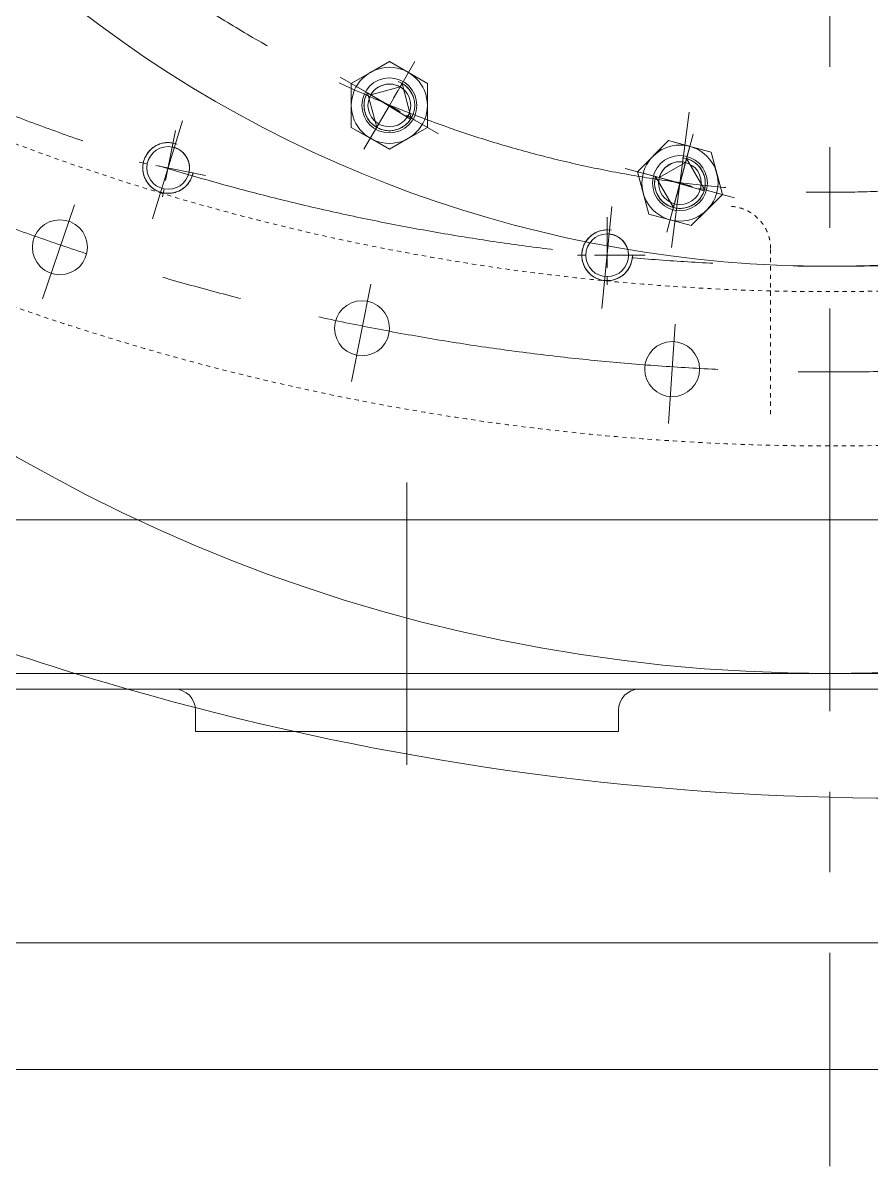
# Model space of a CAD drawing. Header units: millimetres. Extents: x 2 to 671028, y -1 to 511258.
# Drawn here: x 98366 to 103461, y 81889 to 88757 of the extents above; entities that cross this region are included whole.
import ezdxf

# ---------------------------------------------------------------- set-up
doc = ezdxf.new("R2010")
doc.units = ezdxf.units.MM
doc.header["$LTSCALE"] = 25.4
for name, pattern in [('ACAD_ISO02W100', [15, 12, -3]), ('CENTER', [50.8, 31.75, -6.35, 6.35, -6.35]), ('点画线', [18, 12, -2, 2, -2]), ('虚线', [2, 1, -1])]:
    doc.linetypes.add(name, pattern=pattern)
for name, color, linetype, lineweight in [('CAXA1', 5, 'CENTER', 5), ('中心线层', 5, 'CENTER', 5), ('细实线层', 7, 'Continuous', 5), ('虚线层', 6, 'ACAD_ISO02W100', 5)]:
    doc.layers.add(name, color=color, linetype=linetype, lineweight=lineweight)

msp = doc.modelspace()

# ---------------------------------------------------------------- linework, layer by layer
at = {"color": 7, "lineweight": 5}
for p, q in [((100567.33, 88524.95), (100338.73, 88392.97)), ((100338.73, 88392.97), (100453.03, 88458.96)), ((100453.03, 88458.96), (100567.33, 88524.95)), ((100453.03, 88458.96), (100453.03, 88458.96)), ((100567.33, 88524.95), (100567.33, 88524.95)), ((100567.33, 88524.95), (100681.63, 88458.96)), ((100795.93, 88392.97), (100567.33, 88524.95)), ((100681.63, 88458.96), (100681.63, 88458.96)), ((100681.63, 88458.96), (100795.93, 88392.97)), ((100338.73, 88260.99), (100338.73, 88392.97)), ((100338.73, 88392.97), (100338.73, 88392.97)), ((100338.73, 88392.97), (100338.73, 88129.01)), ((100643.53, 88392.97), (100491.13, 88129.01)), ((100631.5, 88372.13), (100643.53, 88392.97)), ((100643.53, 88392.97), (100699.31, 88184.79)), ((100650.33, 88388.8), (100643.53, 88392.97)), ((100795.93, 88392.97), (100795.93, 88392.97)), ((100795.93, 88392.97), (100795.93, 88260.99)), ((100795.93, 88129.01), (100795.93, 88392.97)), ((100428.11, 88322.97), (100425.05, 88315.6)), ((100431.54, 88330.18), (100428.11, 88322.97)), ((100435.35, 88337.19), (100431.54, 88330.18)), ((100491.13, 88129.01), (100435.35, 88337.19)), ((100435.35, 88337.19), (100456.19, 88325.16)), ((100695.14, 88177.98), (100435.35, 88337.19)), ((100456.19, 88325.16), (100631.5, 88372.13)), ((100456.19, 88325.16), (100631.5, 88372.13)), ((100459.7, 88330.89), (100456.19, 88325.16)), ((100463.5, 88336.42), (100459.7, 88330.89)), ((100467.59, 88341.76), (100463.5, 88336.42)), ((100471.96, 88346.86), (100467.59, 88341.76)), ((100476.58, 88351.74), (100471.96, 88346.86)), ((100481.45, 88356.36), (100476.58, 88351.74)), ((100486.56, 88360.73), (100481.45, 88356.36)), ((100491.89, 88364.82), (100486.56, 88360.73)), ((100497.43, 88368.62), (100491.89, 88364.82)), ((100503.16, 88372.13), (100497.43, 88368.62)), ((100509.07, 88375.34), (100503.16, 88372.13)), ((100515.13, 88378.23), (100509.07, 88375.34)), ((100521.34, 88380.8), (100515.13, 88378.23)), ((100527.67, 88383.05), (100521.34, 88380.8)), ((100534.11, 88384.96), (100527.67, 88383.05)), ((100540.65, 88386.52), (100534.11, 88384.96)), ((100547.25, 88387.75), (100540.65, 88386.52)), ((100553.92, 88388.63), (100547.25, 88387.75)), ((100560.61, 88389.15), (100553.92, 88388.63)), ((100567.33, 88389.33), (100560.61, 88389.15)), ((100574.05, 88389.15), (100567.33, 88389.33)), ((100580.75, 88388.63), (100574.05, 88389.15)), ((100587.41, 88387.75), (100580.75, 88388.63)), ((100594.02, 88386.52), (100587.41, 88387.75)), ((100600.55, 88384.96), (100594.02, 88386.52)), ((100606.99, 88383.05), (100600.55, 88384.96)), ((100613.32, 88380.8), (100606.99, 88383.05)), ((100619.53, 88378.23), (100613.32, 88380.8)), ((100625.6, 88375.34), (100619.53, 88378.23)), ((100631.5, 88372.13), (100625.6, 88375.34)), ((100656.91, 88384.28), (100650.33, 88388.8)), ((100663.24, 88379.42), (100656.91, 88384.28)), ((100669.31, 88374.24), (100663.24, 88379.42)), ((100675.09, 88368.75), (100669.31, 88374.24)), ((100680.59, 88362.96), (100675.09, 88368.75)), ((100685.77, 88356.9), (100680.59, 88362.96)), ((100690.63, 88350.57), (100685.77, 88356.9)), ((100695.14, 88343.99), (100690.63, 88350.57)), ((100699.31, 88337.19), (100695.14, 88343.99)), ((100703.12, 88330.18), (100699.31, 88337.19)), ((100706.56, 88322.97), (100703.12, 88330.18)), ((100709.61, 88315.6), (100706.56, 88322.97)), ((100338.73, 88129.01), (100338.73, 88260.99)), ((100338.73, 88260.99), (100338.73, 88260.99)), ((100415.14, 88268.96), (100414.93, 88260.99)), ((100414.93, 88260.99), (100415.14, 88253.01)), ((100415.77, 88276.92), (100415.14, 88268.96)), ((100415.14, 88253.01), (100415.77, 88245.06)), ((100416.81, 88284.83), (100415.77, 88276.92)), ((100418.26, 88292.67), (100416.81, 88284.83)), ((100420.12, 88300.43), (100418.26, 88292.67)), ((100422.39, 88308.08), (100420.12, 88300.43)), ((100425.05, 88315.6), (100422.39, 88308.08)), ((100712.27, 88308.08), (100709.61, 88315.6)), ((100714.54, 88300.43), (100712.27, 88308.08)), ((100716.4, 88292.67), (100714.54, 88300.43)), ((100717.86, 88284.83), (100716.4, 88292.67)), ((100718.9, 88276.92), (100717.86, 88284.83)), ((100719.52, 88268.96), (100718.9, 88276.92)), ((100718.9, 88245.06), (100719.52, 88253.01)), ((100719.73, 88260.99), (100719.52, 88268.96)), ((100719.52, 88253.01), (100719.73, 88260.99)), ((100795.93, 88260.99), (100795.93, 88260.99)), ((100795.93, 88260.99), (100795.93, 88129.01)), ((100415.77, 88245.06), (100416.81, 88237.15)), ((100416.81, 88237.15), (100418.26, 88229.3)), ((100418.26, 88229.3), (100420.12, 88221.54)), ((100420.12, 88221.54), (100422.39, 88213.89)), ((100422.39, 88213.89), (100425.05, 88206.37)), ((100425.05, 88206.37), (100428.11, 88199)), ((100428.11, 88199), (100431.54, 88191.8)), ((100431.54, 88191.8), (100435.35, 88184.79)), ((100435.35, 88184.79), (100439.52, 88177.98)), ((100699.31, 88184.79), (100703.12, 88191.8)), ((100703.12, 88191.8), (100706.56, 88199)), ((100706.56, 88199), (100709.61, 88206.37)), ((100709.61, 88206.37), (100712.27, 88213.89)), ((100712.27, 88213.89), (100714.54, 88221.54)), ((100714.54, 88221.54), (100716.4, 88229.3)), ((100716.4, 88229.3), (100717.86, 88237.15)), ((100717.86, 88237.15), (100718.9, 88245.06)), ((100453.03, 88063.01), (100338.73, 88129.01)), ((100338.73, 88129.01), (100338.73, 88129.01)), ((100338.73, 88129.01), (100567.33, 87997.02)), ((100439.52, 88177.98), (100444.04, 88171.41)), ((100444.04, 88171.41), (100448.89, 88165.08)), ((100448.89, 88165.08), (100454.08, 88159.01)), ((100454.08, 88159.01), (100459.57, 88153.22)), ((100459.57, 88153.22), (100465.36, 88147.73)), ((100465.36, 88147.73), (100471.42, 88142.55)), ((100471.42, 88142.55), (100477.75, 88137.69)), ((100477.75, 88137.69), (100484.33, 88133.17)), ((100484.33, 88133.17), (100491.13, 88129.01)), ((100491.13, 88129.01), (100498.14, 88125.2)), ((100498.14, 88125.2), (100505.34, 88121.76)), ((100505.34, 88121.76), (100512.72, 88118.71)), ((100512.72, 88118.71), (100520.24, 88116.05)), ((100520.24, 88116.05), (100527.89, 88113.78)), ((100567.33, 87997.02), (100795.93, 88129.01)), ((100606.78, 88113.78), (100614.43, 88116.05)), ((100614.43, 88116.05), (100621.95, 88118.71)), ((100621.95, 88118.71), (100629.32, 88121.76)), ((100629.32, 88121.76), (100636.52, 88125.2)), ((100636.52, 88125.2), (100643.53, 88129.01)), ((100643.53, 88129.01), (100650.33, 88133.17)), ((100650.33, 88133.17), (100656.91, 88137.69)), ((100656.91, 88137.69), (100663.24, 88142.55)), ((100663.24, 88142.55), (100669.31, 88147.73)), ((100669.31, 88147.73), (100675.09, 88153.22)), ((100675.09, 88153.22), (100680.59, 88159.01)), ((100680.59, 88159.01), (100685.77, 88165.08)), ((100795.93, 88129.01), (100681.63, 88063.01)), ((100685.77, 88165.08), (100690.63, 88171.41)), ((100690.63, 88171.41), (100695.14, 88177.98)), ((100795.93, 88129.01), (100795.93, 88129.01)), ((100567.33, 87997.02), (100453.03, 88063.01)), ((100527.89, 88113.78), (100535.65, 88111.92)), ((100535.65, 88111.92), (100543.49, 88110.46)), ((100543.49, 88110.46), (100551.4, 88109.42)), ((100551.4, 88109.42), (100559.36, 88108.8)), ((100559.36, 88108.8), (100567.33, 88108.59)), ((100567.33, 88108.59), (100575.31, 88108.8)), ((100681.63, 88063.01), (100567.33, 87997.02)), ((100575.31, 88108.8), (100583.26, 88109.42)), ((100583.26, 88109.42), (100591.17, 88110.46)), ((100591.17, 88110.46), (100599.02, 88111.92)), ((100599.02, 88111.92), (100606.78, 88113.78)), ((100681.63, 88063.01), (100681.63, 88063.01)), ((102244.63, 88049.06), (102057.98, 87862.41)), ((102151.31, 87955.74), (102244.63, 88049.06)), ((102244.63, 88049.06), (102244.63, 88049.06)), ((102244.63, 88049.06), (102372.12, 88014.91)), ((102499.6, 87980.75), (102244.63, 88049.06)), ((99118.74, 87979.32), (99113.97, 87972.93)), ((99123.84, 87985.46), (99118.74, 87979.32)), ((99129.26, 87991.32), (99123.84, 87985.46)), ((99134.97, 87996.89), (99129.26, 87991.32)), ((99140.97, 88002.15), (99134.97, 87996.89)), ((99147.24, 88007.09), (99140.97, 88002.15)), ((99153.75, 88011.69), (99147.24, 88007.09)), ((99160.5, 88015.95), (99153.75, 88011.69)), ((99167.46, 88019.85), (99160.5, 88015.95)), ((99174.62, 88023.38), (99167.46, 88019.85)), ((99181.95, 88026.53), (99174.62, 88023.38)), ((99189.44, 88029.29), (99181.95, 88026.53)), ((99197.06, 88031.65), (99189.44, 88029.29)), ((99204.79, 88033.62), (99197.06, 88031.65)), ((99212.61, 88035.17), (99204.79, 88033.62)), ((99220.51, 88036.32), (99212.61, 88035.17)), ((99228.46, 88037.05), (99220.51, 88036.32)), ((99236.43, 88037.36), (99228.46, 88037.05)), ((99244.41, 88037.26), (99236.43, 88037.36)), ((99252.37, 88036.74), (99244.41, 88037.26)), ((99260.29, 88035.8), (99252.37, 88036.74)), ((99268.15, 88034.45), (99260.29, 88035.8)), ((99263.46, 88010.85), (99268.15, 88034.45)), ((99270.01, 88009.37), (99263.46, 88010.85)), ((99263.46, 88010.85), (99263.46, 88010.85)), ((99268.15, 88034.45), (99268.15, 88034.45)), ((99276.48, 88007.54), (99270.01, 88009.37)), ((99282.84, 88005.38), (99276.48, 88007.54)), ((99289.08, 88002.89), (99282.84, 88005.38)), ((99295.19, 88000.08), (99289.08, 88002.89)), ((99301.13, 87996.95), (99295.19, 88000.08)), ((99306.91, 87993.52), (99301.13, 87996.95)), ((99312.49, 87989.78), (99306.91, 87993.52)), ((99317.88, 87985.76), (99312.49, 87989.78)), ((99323.04, 87981.47), (99317.88, 87985.76)), ((99327.98, 87976.91), (99323.04, 87981.47)), ((100567.33, 87997.02), (100567.33, 87997.02)), ((102372.12, 88014.91), (102372.12, 88014.91)), ((102372.12, 88014.91), (102499.6, 87980.75)), ((102499.6, 87980.75), (102499.6, 87980.75)), ((102499.6, 87980.75), (102533.76, 87853.26)), ((102567.92, 87725.78), (102499.6, 87980.75)), ((99088.95, 87914.71), (99087.6, 87906.84)), ((99090.71, 87922.49), (99088.95, 87914.71)), ((99088.95, 87914.71), (99088.95, 87914.71)), ((99092.88, 87930.17), (99090.71, 87922.49)), ((99095.44, 87937.72), (99092.88, 87930.17)), ((99098.4, 87945.13), (99095.44, 87937.72)), ((99101.74, 87952.38), (99098.4, 87945.13)), ((99105.45, 87959.44), (99101.74, 87952.38)), ((99109.53, 87966.3), (99105.45, 87959.44)), ((99113.97, 87972.93), (99109.53, 87966.3)), ((99332.67, 87972.09), (99327.98, 87976.91)), ((99337.1, 87967.04), (99332.67, 87972.09)), ((99341.26, 87961.76), (99337.1, 87967.04)), ((99345.13, 87956.28), (99341.26, 87961.76)), ((99348.72, 87950.59), (99345.13, 87956.28)), ((99352, 87944.73), (99348.72, 87950.59)), ((99354.97, 87938.71), (99352, 87944.73)), ((99357.63, 87932.53), (99354.97, 87938.71)), ((99359.95, 87926.23), (99357.63, 87932.53)), ((99361.95, 87919.81), (99359.95, 87926.23)), ((99363.6, 87913.3), (99361.95, 87919.81)), ((99364.91, 87906.71), (99363.6, 87913.3)), ((102057.98, 87862.41), (102151.31, 87955.74)), ((102151.31, 87955.74), (102151.31, 87955.74)), ((102188.99, 87827.31), (102346.17, 87918.06)), ((102188.99, 87827.31), (102346.17, 87918.06)), ((102260.75, 87911.34), (102254.69, 87908.45)), ((102266.96, 87913.91), (102260.75, 87911.34)), ((102273.29, 87916.15), (102266.96, 87913.91)), ((102279.74, 87918.06), (102273.29, 87916.15)), ((102352.4, 87941.3), (102273.51, 87646.89)), ((102286.27, 87919.63), (102279.74, 87918.06)), ((102292.88, 87920.86), (102286.27, 87919.63)), ((102299.54, 87921.73), (102292.88, 87920.86)), ((102306.24, 87922.26), (102299.54, 87921.73)), ((102312.95, 87922.44), (102306.24, 87922.26)), ((102319.67, 87922.26), (102312.95, 87922.44)), ((102326.37, 87921.73), (102319.67, 87922.26)), ((102333.03, 87920.86), (102326.37, 87921.73)), ((102339.64, 87919.63), (102333.03, 87920.86)), ((102346.17, 87918.06), (102339.64, 87919.63)), ((102346.17, 87918.06), (102352.4, 87941.3)), ((102352.4, 87941.3), (102460.16, 87754.65)), ((102360.05, 87939.04), (102352.4, 87941.3)), ((102367.57, 87936.37), (102360.05, 87939.04)), ((102374.94, 87933.32), (102367.57, 87936.37)), ((102382.14, 87929.88), (102374.94, 87933.32)), ((102389.15, 87926.08), (102382.14, 87929.88)), ((102395.96, 87921.91), (102389.15, 87926.08)), ((102402.53, 87917.39), (102395.96, 87921.91)), ((102408.86, 87912.53), (102402.53, 87917.39)), ((102414.93, 87907.35), (102408.86, 87912.53)), ((99086.14, 87890.96), (99086.04, 87882.98)), ((99086.04, 87882.98), (99086.35, 87875.01)), ((99086.66, 87898.92), (99086.14, 87890.96)), ((99086.35, 87875.01), (99087.08, 87867.06)), ((99087.6, 87906.84), (99086.66, 87898.92)), ((99087.08, 87867.06), (99088.22, 87859.17)), ((99088.22, 87859.17), (99089.78, 87851.34)), ((99089.78, 87851.34), (99091.74, 87843.61)), ((99091.74, 87843.61), (99094.11, 87835.99)), ((99364.3, 87859.94), (99365.44, 87866.56)), ((99387.89, 87855.24), (99364.3, 87859.94)), ((99364.3, 87859.94), (99364.3, 87859.94)), ((99365.87, 87900.06), (99364.91, 87906.71)), ((99365.44, 87866.56), (99366.23, 87873.23)), ((99366.49, 87893.37), (99365.87, 87900.06)), ((99366.23, 87873.23), (99366.66, 87879.94)), ((99366.75, 87886.65), (99366.49, 87893.37)), ((99366.66, 87879.94), (99366.75, 87886.65)), ((99383.97, 87839.78), (99386.13, 87847.46)), ((99386.13, 87847.46), (99387.89, 87855.24)), ((99387.89, 87855.24), (99387.89, 87855.24)), ((102092.14, 87734.93), (102057.98, 87862.41)), ((102057.98, 87862.41), (102057.98, 87862.41)), ((102057.98, 87862.41), (102126.3, 87607.44)), ((102195.71, 87846.3), (102193.14, 87840.09)), ((102198.6, 87852.36), (102195.71, 87846.3)), ((102201.81, 87858.26), (102198.6, 87852.36)), ((102205.32, 87863.99), (102201.81, 87858.26)), ((102209.12, 87869.53), (102205.32, 87863.99)), ((102213.21, 87874.86), (102209.12, 87869.53)), ((102217.58, 87879.97), (102213.21, 87874.86)), ((102222.2, 87884.85), (102217.58, 87879.97)), ((102227.08, 87889.47), (102222.2, 87884.85)), ((102232.19, 87893.83), (102227.08, 87889.47)), ((102237.52, 87897.92), (102232.19, 87893.83)), ((102243.05, 87901.73), (102237.52, 87897.92)), ((102248.78, 87905.24), (102243.05, 87901.73)), ((102254.69, 87908.45), (102248.78, 87905.24)), ((102420.72, 87901.86), (102414.93, 87907.35)), ((102426.21, 87896.07), (102420.72, 87901.86)), ((102431.39, 87890), (102426.21, 87896.07)), ((102436.25, 87883.67), (102431.39, 87890)), ((102440.77, 87877.1), (102436.25, 87883.67)), ((102444.94, 87870.29), (102440.77, 87877.1)), ((102448.74, 87863.28), (102444.94, 87870.29)), ((102452.18, 87856.08), (102448.74, 87863.28)), ((102455.23, 87848.71), (102452.18, 87856.08)), ((102457.89, 87841.19), (102455.23, 87848.71)), ((102460.16, 87833.54), (102457.89, 87841.19)), ((102533.76, 87853.26), (102533.76, 87853.26)), ((102533.76, 87853.26), (102567.92, 87725.78)), ((99094.11, 87835.99), (99096.87, 87828.5)), ((99096.87, 87828.5), (99100.02, 87821.17)), ((99100.02, 87821.17), (99103.55, 87814.02)), ((99103.55, 87814.02), (99107.45, 87807.05)), ((99107.45, 87807.05), (99111.71, 87800.31)), ((99111.71, 87800.31), (99116.31, 87793.79)), ((99116.31, 87793.79), (99121.25, 87787.52)), ((99121.25, 87787.52), (99126.51, 87781.53)), ((99126.51, 87781.53), (99132.08, 87775.81)), ((99132.08, 87775.81), (99137.94, 87770.39)), ((99335.87, 87767.8), (99341.87, 87773.06)), ((99341.87, 87773.06), (99347.59, 87778.63)), ((99347.59, 87778.63), (99353, 87784.49)), ((99353, 87784.49), (99358.11, 87790.62)), ((99358.11, 87790.62), (99362.88, 87797.02)), ((99362.88, 87797.02), (99367.31, 87803.65)), ((99367.31, 87803.65), (99371.39, 87810.51)), ((99371.39, 87810.51), (99375.11, 87817.57)), ((99375.11, 87817.57), (99378.45, 87824.82)), ((99378.45, 87824.82), (99381.4, 87832.23)), ((99381.4, 87832.23), (99383.97, 87839.78)), ((102160.76, 87802.07), (102160.55, 87794.09)), ((102160.55, 87794.09), (102160.76, 87786.12)), ((102161.39, 87810.02), (102160.76, 87802.07)), ((102160.76, 87786.12), (102161.39, 87778.16)), ((102162.43, 87817.94), (102161.39, 87810.02)), ((102161.39, 87778.16), (102162.43, 87770.25)), ((102163.88, 87825.78), (102162.43, 87817.94)), ((102165.75, 87833.54), (102163.88, 87825.78)), ((102273.51, 87646.89), (102165.75, 87833.54)), ((102165.75, 87833.54), (102188.99, 87827.31)), ((102457.89, 87747), (102165.75, 87833.54)), ((102190.89, 87833.75), (102188.99, 87827.31)), ((102193.14, 87840.09), (102190.89, 87833.75)), ((102462.02, 87825.78), (102460.16, 87833.54)), ((102463.48, 87817.94), (102462.02, 87825.78)), ((102464.52, 87810.02), (102463.48, 87817.94)), ((102463.48, 87770.25), (102464.52, 87778.16)), ((102465.14, 87802.07), (102464.52, 87810.02)), ((102464.52, 87778.16), (102465.14, 87786.12)), ((102465.35, 87794.09), (102465.14, 87802.07)), ((102465.14, 87786.12), (102465.35, 87794.09)), ((99137.94, 87770.39), (99144.07, 87765.29)), ((99144.07, 87765.29), (99150.47, 87760.52)), ((99150.47, 87760.52), (99157.1, 87756.09)), ((99157.1, 87756.09), (99163.96, 87752.01)), ((99163.96, 87752.01), (99171.02, 87748.29)), ((99171.02, 87748.29), (99178.26, 87744.95)), ((99178.26, 87744.95), (99185.67, 87741.99)), ((99185.67, 87741.99), (99193.23, 87739.43)), ((99193.23, 87739.43), (99200.91, 87737.26)), ((99200.91, 87737.26), (99208.69, 87735.5)), ((99208.69, 87735.5), (99216.55, 87734.15)), ((99216.55, 87734.15), (99224.48, 87733.21)), ((99224.48, 87733.21), (99232.44, 87732.69)), ((99232.44, 87732.69), (99240.42, 87732.59)), ((99240.42, 87732.59), (99248.39, 87732.9)), ((99248.39, 87732.9), (99256.34, 87733.63)), ((99256.34, 87733.63), (99264.23, 87734.78)), ((99264.23, 87734.78), (99272.06, 87736.33)), ((99272.06, 87736.33), (99279.79, 87738.3)), ((99279.79, 87738.3), (99287.41, 87740.66)), ((99287.41, 87740.66), (99294.9, 87743.42)), ((99294.9, 87743.42), (99302.23, 87746.57)), ((99302.23, 87746.57), (99309.38, 87750.1)), ((99309.38, 87750.1), (99316.34, 87754)), ((99316.34, 87754), (99323.09, 87758.26)), ((99323.09, 87758.26), (99329.61, 87762.86)), ((99329.61, 87762.86), (99335.87, 87767.8)), ((102126.3, 87607.44), (102092.14, 87734.93)), ((102092.14, 87734.93), (102092.14, 87734.93)), ((102162.43, 87770.25), (102163.88, 87762.41)), ((102163.88, 87762.41), (102165.75, 87754.65)), ((102165.75, 87754.65), (102168.01, 87747)), ((102168.01, 87747), (102170.68, 87739.48)), ((102170.68, 87739.48), (102173.73, 87732.11)), ((102173.73, 87732.11), (102177.16, 87724.91)), ((102177.16, 87724.91), (102180.97, 87717.89)), ((102180.97, 87717.89), (102185.14, 87711.09)), ((102185.14, 87711.09), (102189.66, 87704.52)), ((102189.66, 87704.52), (102194.52, 87698.19)), ((102381.27, 87539.12), (102567.92, 87725.78)), ((102431.39, 87698.19), (102436.25, 87704.52)), ((102436.25, 87704.52), (102440.77, 87711.09)), ((102440.77, 87711.09), (102444.94, 87717.89)), ((102444.94, 87717.89), (102448.74, 87724.91)), ((102448.74, 87724.91), (102452.18, 87732.11)), ((102452.18, 87732.11), (102455.23, 87739.48)), ((102455.23, 87739.48), (102457.89, 87747)), ((102460.16, 87754.65), (102462.02, 87762.41)), ((102462.02, 87762.41), (102463.48, 87770.25)), ((102567.92, 87725.78), (102474.6, 87632.45)), ((102567.92, 87725.78), (102567.92, 87725.78)), ((102194.52, 87698.19), (102199.7, 87692.12)), ((102199.7, 87692.12), (102205.19, 87686.33)), ((102205.19, 87686.33), (102210.98, 87680.84)), ((102210.98, 87680.84), (102217.04, 87675.66)), ((102217.04, 87675.66), (102223.37, 87670.8)), ((102223.37, 87670.8), (102229.95, 87666.28)), ((102229.95, 87666.28), (102236.75, 87662.11)), ((102236.75, 87662.11), (102243.77, 87658.31)), ((102243.77, 87658.31), (102250.97, 87654.87)), ((102250.97, 87654.87), (102258.34, 87651.82)), ((102258.34, 87651.82), (102265.86, 87649.15)), ((102265.86, 87649.15), (102273.51, 87646.89)), ((102273.51, 87646.89), (102281.27, 87645.02)), ((102281.27, 87645.02), (102289.11, 87643.57)), ((102289.11, 87643.57), (102297.02, 87642.53)), ((102297.02, 87642.53), (102304.98, 87641.9)), ((102304.98, 87641.9), (102312.95, 87641.69)), ((102312.95, 87641.69), (102320.93, 87641.9)), ((102320.93, 87641.9), (102328.88, 87642.53)), ((102328.88, 87642.53), (102336.79, 87643.57)), ((102336.79, 87643.57), (102344.64, 87645.02)), ((102344.64, 87645.02), (102352.4, 87646.89)), ((102352.4, 87646.89), (102360.05, 87649.15)), ((102360.05, 87649.15), (102367.57, 87651.82)), ((102367.57, 87651.82), (102374.94, 87654.87)), ((102374.94, 87654.87), (102382.14, 87658.31)), ((102382.14, 87658.31), (102389.15, 87662.11)), ((102389.15, 87662.11), (102395.96, 87666.28)), ((102395.96, 87666.28), (102402.53, 87670.8)), ((102402.53, 87670.8), (102408.86, 87675.66)), ((102408.86, 87675.66), (102414.93, 87680.84)), ((102414.93, 87680.84), (102420.72, 87686.33)), ((102420.72, 87686.33), (102426.21, 87692.12)), ((102426.21, 87692.12), (102431.39, 87698.19)), ((102253.79, 87573.28), (102126.3, 87607.44)), ((102126.3, 87607.44), (102126.3, 87607.44)), ((102126.3, 87607.44), (102381.27, 87539.12)), ((102381.27, 87539.12), (102253.79, 87573.28)), ((102474.6, 87632.45), (102381.27, 87539.12)), ((102474.6, 87632.45), (102474.6, 87632.45)), ((101813.58, 87499.64), (101806.38, 87496.2)), ((101820.95, 87502.69), (101813.58, 87499.64)), ((101828.47, 87505.36), (101820.95, 87502.69)), ((101836.12, 87507.62), (101828.47, 87505.36)), ((101843.88, 87509.48), (101836.12, 87507.62)), ((101851.72, 87510.94), (101843.88, 87509.48)), ((101859.63, 87511.98), (101851.72, 87510.94)), ((101867.59, 87512.61), (101859.63, 87511.98)), ((101875.56, 87512.81), (101867.59, 87512.61)), ((101875.56, 87488.76), (101875.56, 87512.81)), ((101875.56, 87512.81), (101875.56, 87512.81)), ((102381.27, 87539.12), (102381.27, 87539.12)), ((101739.78, 87429.6), (101736.34, 87422.4)), ((101743.58, 87436.61), (101739.78, 87429.6)), ((101747.75, 87443.42), (101743.58, 87436.61)), ((101752.27, 87449.99), (101747.75, 87443.42)), ((101757.13, 87456.32), (101752.27, 87449.99)), ((101762.31, 87462.39), (101757.13, 87456.32)), ((101767.8, 87468.18), (101762.31, 87462.39)), ((101773.59, 87473.67), (101767.8, 87468.18)), ((101779.66, 87478.85), (101773.59, 87473.67)), ((101785.99, 87483.71), (101779.66, 87478.85)), ((101792.56, 87488.23), (101785.99, 87483.71)), ((101799.36, 87492.4), (101792.56, 87488.23)), ((101806.38, 87496.2), (101799.36, 87492.4)), ((101882.28, 87488.58), (101875.56, 87488.76)), ((101875.56, 87488.76), (101875.56, 87488.76)), ((101888.98, 87488.05), (101882.28, 87488.58)), ((101895.64, 87487.18), (101888.98, 87488.05)), ((101902.25, 87485.95), (101895.64, 87487.18)), ((101908.78, 87484.38), (101902.25, 87485.95)), ((101915.22, 87482.47), (101908.78, 87484.38)), ((101921.56, 87480.23), (101915.22, 87482.47)), ((101927.77, 87477.66), (101921.56, 87480.23)), ((101933.83, 87474.77), (101927.77, 87477.66)), ((101939.73, 87471.56), (101933.83, 87474.77)), ((101945.46, 87468.05), (101939.73, 87471.56)), ((101951, 87464.24), (101945.46, 87468.05)), ((101956.33, 87460.15), (101951, 87464.24)), ((101961.44, 87455.79), (101956.33, 87460.15)), ((101966.32, 87451.17), (101961.44, 87455.79)), ((101970.94, 87446.29), (101966.32, 87451.17)), ((101975.3, 87441.18), (101970.94, 87446.29)), ((101979.39, 87435.85), (101975.3, 87441.18)), ((101983.2, 87430.31), (101979.39, 87435.85)), ((101986.71, 87424.59), (101983.2, 87430.31)), ((101723.37, 87368.39), (101723.16, 87360.41)), ((101723.16, 87360.41), (101723.16, 87360.41)), ((101723.16, 87360.41), (101723.37, 87352.44)), ((101724, 87376.34), (101723.37, 87368.39)), ((101725.04, 87384.26), (101724, 87376.34)), ((101726.49, 87392.1), (101725.04, 87384.26)), ((101728.36, 87399.86), (101726.49, 87392.1)), ((101730.62, 87407.51), (101728.36, 87399.86)), ((101733.29, 87415.03), (101730.62, 87407.51)), ((101736.34, 87422.4), (101733.29, 87415.03)), ((101989.92, 87418.68), (101986.71, 87424.59)), ((101992.81, 87412.62), (101989.92, 87418.68)), ((101995.38, 87406.41), (101992.81, 87412.62)), ((101997.62, 87400.07), (101995.38, 87406.41)), ((101999.53, 87393.63), (101997.62, 87400.07)), ((102001.1, 87387.1), (101999.53, 87393.63)), ((102002.33, 87380.49), (102001.1, 87387.1)), ((102003.2, 87373.83), (102002.33, 87380.49)), ((102003.73, 87367.13), (102003.2, 87373.83)), ((102003.91, 87360.41), (102003.73, 87367.13)), ((102027.96, 87360.41), (102003.91, 87360.41)), ((102003.91, 87360.41), (102003.91, 87360.41)), ((102027.76, 87352.44), (102027.96, 87360.41)), ((102027.96, 87360.41), (102027.96, 87360.41)), ((101723.37, 87352.44), (101724, 87344.48)), ((101724, 87344.48), (101725.04, 87336.57)), ((101725.04, 87336.57), (101726.49, 87328.73)), ((101726.49, 87328.73), (101728.36, 87320.97)), ((101728.36, 87320.97), (101730.62, 87313.32)), ((101730.62, 87313.32), (101733.29, 87305.8)), ((101733.29, 87305.8), (101736.34, 87298.43)), ((101736.34, 87298.43), (101739.78, 87291.23)), ((102011.35, 87291.23), (102014.79, 87298.43)), ((102014.79, 87298.43), (102017.84, 87305.8)), ((102017.84, 87305.8), (102020.51, 87313.32)), ((102020.51, 87313.32), (102022.77, 87320.97)), ((102022.77, 87320.97), (102024.63, 87328.73)), ((102024.63, 87328.73), (102026.09, 87336.57)), ((102026.09, 87336.57), (102027.13, 87344.48)), ((102027.13, 87344.48), (102027.76, 87352.44)), ((101739.78, 87291.23), (101743.58, 87284.21)), ((101743.58, 87284.21), (101747.75, 87277.41)), ((101747.75, 87277.41), (101752.27, 87270.84)), ((101752.27, 87270.84), (101757.13, 87264.51)), ((101757.13, 87264.51), (101762.31, 87258.44)), ((101762.31, 87258.44), (101767.8, 87252.65)), ((101767.8, 87252.65), (101773.59, 87247.16)), ((101773.59, 87247.16), (101779.66, 87241.98)), ((101779.66, 87241.98), (101785.99, 87237.12)), ((101785.99, 87237.12), (101792.56, 87232.6)), ((101792.56, 87232.6), (101799.36, 87228.43)), ((101799.36, 87228.43), (101806.38, 87224.63)), ((101806.38, 87224.63), (101813.58, 87221.19)), ((101937.55, 87221.19), (101944.75, 87224.63)), ((101944.75, 87224.63), (101951.76, 87228.43)), ((101951.76, 87228.43), (101958.57, 87232.6)), ((101958.57, 87232.6), (101965.14, 87237.12)), ((101965.14, 87237.12), (101971.47, 87241.98)), ((101971.47, 87241.98), (101977.54, 87247.16)), ((101977.54, 87247.16), (101983.33, 87252.65)), ((101983.33, 87252.65), (101988.82, 87258.44)), ((101988.82, 87258.44), (101994, 87264.51)), ((101994, 87264.51), (101998.86, 87270.84)), ((101998.86, 87270.84), (102003.38, 87277.41)), ((102003.38, 87277.41), (102007.55, 87284.21)), ((102007.55, 87284.21), (102011.35, 87291.23)), ((101813.58, 87221.19), (101820.95, 87218.14)), ((101820.95, 87218.14), (101828.47, 87215.47)), ((101828.47, 87215.47), (101836.12, 87213.21)), ((101836.12, 87213.21), (101843.88, 87211.35)), ((101843.88, 87211.35), (101851.72, 87209.89)), ((101851.72, 87209.89), (101859.63, 87208.85)), ((101859.63, 87208.85), (101867.59, 87208.22)), ((101867.59, 87208.22), (101875.56, 87208.01)), ((101875.56, 87208.01), (101883.54, 87208.22)), ((101883.54, 87208.22), (101891.49, 87208.85)), ((101891.49, 87208.85), (101899.41, 87209.89)), ((101899.41, 87209.89), (101907.25, 87211.35)), ((101907.25, 87211.35), (101915.01, 87213.21)), ((101915.01, 87213.21), (101922.66, 87215.47)), ((101922.66, 87215.47), (101930.18, 87218.14)), ((101930.18, 87218.14), (101937.55, 87221.19)), ((112992.23, 85770.27), (93434.23, 85770.27)), ((111595.35, 84848.44), (94831.35, 84848.44)), ((95212.23, 84754.24), (109935.35, 84754.24)), ((99403.23, 84627.24), (99403.23, 84500.27)), ((101943.23, 84627.24), (101943.23, 84500.27)), ((99403.23, 84500.34), (101943.23, 84500.34)), ((119852.99, 83230.34), (88864.99, 83230.34)), ((119852.99, 82468.34), (88864.99, 82468.34))]:
    msp.add_line(p, q, dxfattribs=at)
for centre, radius in [((103213.35, 94659.48), 9811.04), ((100567.33, 88260.99), 228.6), ((100567.33, 88260.99), 165.1), ((100567.33, 88260.99), 128.34), ((99238.42, 87884.97), 128.34), ((102312.95, 87794.09), 228.6), ((102312.95, 87794.09), 165.1), ((102312.95, 87794.09), 128.34), ((98588.37, 87408.53), 165.1), ((101875.56, 87360.41), 128.34), ((100403.28, 86922.11), 165.1), ((102266.14, 86676.74), 165.1)]:
    msp.add_circle(centre, radius, dxfattribs=at)
for centre, radius, start, end in [((103219.97, 101010.37), 14795.5, 301.355793, 238.585014), ((103213.35, 94660.37), 7366, 148.668749, 31.333257), ((99276.23, 84627.24), 127, 0, 90), ((102070.23, 84627.24), 127, 90, 180)]:
    msp.add_arc(centre, radius, start, end, dxfattribs=at)
msp.add_open_spline([(113756.06, 111546.46), (112864.76, 112500.68), (110828.57, 114210.56), (107205.9, 115926.71), (103206.46, 116616.51), (99134.75, 116199.62), (95271.92, 114747.14), (91886.62, 112322.04), (89225.21, 109071.49), (87483.93, 105213.15), (86756.39, 100999.07), (87250.69, 96719.95), (88797.38, 92676.33), (91368.61, 89151.74), (94783.64, 86393.33), (98824.37, 84605.58), (103217.92, 83906.81), (107669.52, 84391.84), (111873.72, 86012.49), (115532.96, 88690.99), (118399.43, 92241.38), (120258.47, 96440.21), (120722.94, 99481.24), (120765.24, 101003.64)], degree=3, knots=[0, 0, 0, 0, 6187.6660257, 12450.3554582, 18783.7763803, 25175.5539804, 31622.0656792, 38124.7135948, 44683.2378582, 51298.5509218, 57973.8707278, 64697.0192939, 71462.7486572, 78273.5017955, 85129.2788968, 92030.0801453, 98977.2858434, 105969.7011519, 113006.6229991, 120087.9511857, 127214.4959448, 134386.4928487, 141603.6632662, 141603.6632662, 141603.6632662, 141603.6632662], dxfattribs=at)
at = {"layer": 'CAXA1', "linetype": 'CENTER', "lineweight": 5, "ltscale": 3}
for p, q in [((103213.23, 114137.93), (103213.23, 81888.72)), ((102368.92, 88219.2), (102261.95, 87406.66)), ((99324.04, 88167.22), (99145.45, 87578.48)), ((98675, 87663.73), (98483.22, 87098.76)), ((101904.47, 87653.94), (101844.17, 87041.67)), ((100455.85, 87186.43), (100339.46, 86601.27)), ((102283.77, 86945.66), (102244.75, 86350.31)), ((100673.23, 85994.7), (100673.23, 84300.29))]:
    msp.add_line(p, q, dxfattribs=at)
for radius in [14351, 13716]:
    msp.add_circle((103219.97, 101010.37), radius, dxfattribs=at)
msp.add_arc((103213.35, 94660.37), 6921.5, 148.669255, 31.33338, dxfattribs=at)
at = {"layer": '中心线层', "color": 7, "linetype": '点画线', "lineweight": 5}
for p, q in [((100414.93, 87997.02), (100719.73, 88524.95)), ((100681.63, 88458.96), (100453.03, 88063.01)), ((100272.74, 88431.07), (100861.92, 88090.91)), ((100369.36, 88375.29), (100765.3, 88146.69)), ((99283.02, 88109.18), (99193.83, 87660.77)), ((102234.07, 87499.68), (102391.84, 88088.51)), ((102372.12, 88014.91), (102253.79, 87573.28)), ((99462.63, 87840.38), (99014.22, 87929.57)), ((101984.38, 87882.14), (102641.53, 87706.05)), ((102092.14, 87853.26), (102533.76, 87734.93)), ((101875.56, 87589.01), (101875.56, 87131.81)), ((102104.16, 87360.41), (101646.96, 87360.41))]:
    msp.add_line(p, q, dxfattribs=at)
at = {"layer": '细实线层', "color": 7, "lineweight": 5}
for centre, start, end in [((100567.33, 88260.99), 150, 70), ((99238.42, 87884.97), 68.75, 348.75), ((102312.95, 87794.09), 165, 85), ((101875.56, 87360.41), 80, 0)]:
    msp.add_arc(centre, 152.4, start, end, dxfattribs=at)
at = {"layer": '虚线层', "color": 7, "linetype": '虚线', "lineweight": 5}
msp.add_line((102857.63, 86405.37), (102857.63, 87400.83), dxfattribs=at)
for centre, radius, start, end in [((103206.5, 101010.37), 13868.4, 236.55604, 303.508424), ((103219.97, 101010.37), 14795.5, 238.585014, 301.355793), ((102603.63, 87400.83), 254, 0, 85.815437)]:
    msp.add_arc(centre, radius, start, end, dxfattribs=at)

doc.saveas('drawing.dxf')
